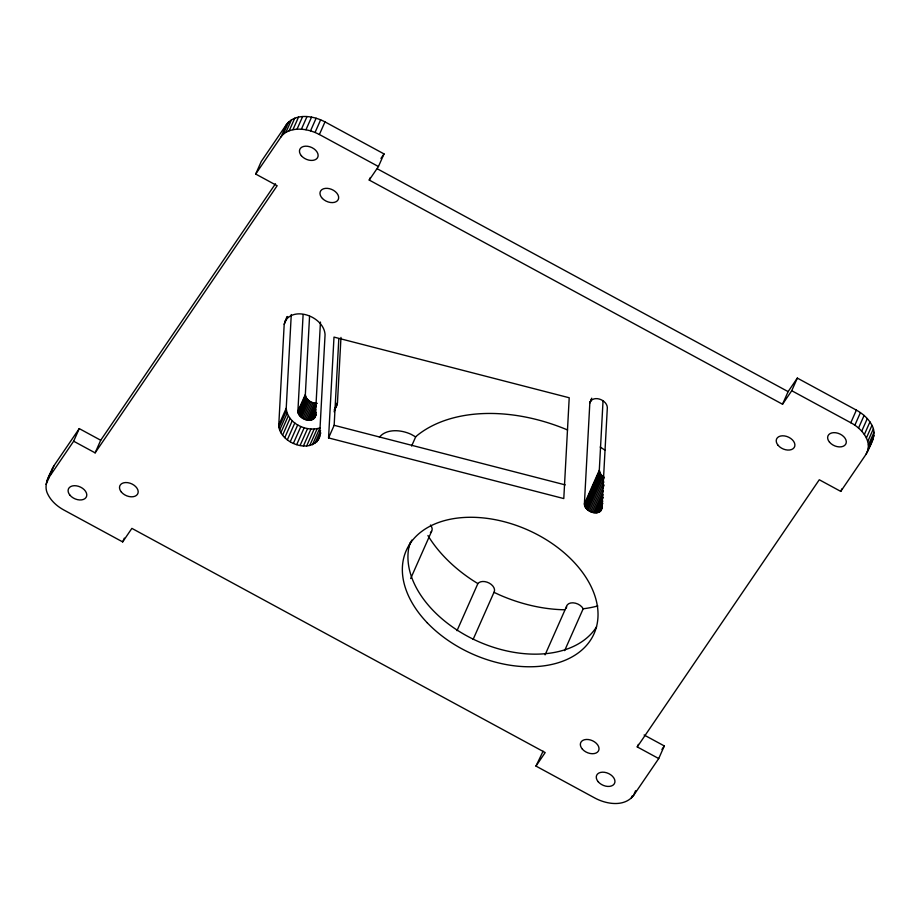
<?xml version="1.0" encoding="UTF-8"?>
<svg xmlns="http://www.w3.org/2000/svg" width="920" height="920" viewBox="0 0 920 920"><rect width="100%" height="100%" fill="white"/><g stroke="black" fill="none" stroke-linecap="round" stroke-linejoin="round"><path stroke-width="1.38" d="M275.471 183.77L100.717 440.243L79.246 428.605L53.9 465.796C49.761 474.616 42.527 484.794 48.024 494.638C51.393 501.262 57.201 506.31 63.618 509.875L122.67 541.903L131.882 528.379L545.192 752.56L535.969 766.084L595.01 798.111C606.533 804.264 624.094 807.173 633.374 795.754L658.72 758.563L664.309 745.947L644.103 734.988M658.72 758.563L637.249 746.913L819.283 479.757L840.753 491.395L866.099 454.204C873.402 441.818 861.511 428.237 850.793 422.74L791.74 390.712L782.529 404.236L369.219 180.055L370.334 177.537M867.571 451.375C871.389 443.463 877.013 434.091 871.976 425.362C868.606 418.738 862.799 413.69 856.382 410.124L797.329 378.097L788.118 391.621L782.529 404.236M284.613 321.908C294.032 305.072 324.311 317.204 325.059 334.799L319.631 435.62C313.651 455.871 278.967 443.417 278.771 425.074L284.2 324.254L286.902 316.733M312.455 444.728L319.907 427.915C306.372 432.296 287.431 423.372 286.223 408.261L291.272 314.536M320.459 322.069L315.41 415.782C312.846 424.465 297.988 419.129 297.896 411.274L303.105 314.709M317.308 403.385C312.11 403.546 305.693 400.142 305.348 394.45L309.557 316.353M328.566 437.92L333.994 337.099L569.216 397.762L563.787 498.571L328.566 437.92L334.155 425.304L338.813 338.686M334.144 411.803L337.456 402.73L340.975 337.41M589.996 402.063C594.032 394.841 607.016 400.05 607.338 407.583L601.898 508.403C599.334 517.086 584.476 511.75 584.395 503.884L589.823 403.075L591.721 398.187M589.317 511.014L604.221 477.376L600.932 474.593L599.299 470.246L603.048 400.671M52.428 468.625L50.531 474.26M46.828 481.24L53.9 465.796M46.057 484.357L49.415 476.778M48.3 478.411L73.657 441.22L79.246 428.605M73.657 441.22L95.128 452.858L100.717 440.243M95.128 452.858L277.161 185.702L255.691 174.052L261.28 161.437L286.626 124.246C295.906 112.826 313.467 115.736 324.99 121.888L384.031 153.916L378.442 166.531L369.219 180.055M255.691 174.052L281.037 136.862L286.626 124.246M281.037 136.862L283.164 134.389L288.753 121.773M283.164 134.389L285.913 132.342L291.502 119.726M285.913 132.342L289.19 130.766L294.779 118.151M289.19 130.766L292.928 129.697L298.528 117.081M292.928 129.697L297.045 129.168L302.634 116.552M297.045 129.168L301.415 129.179L307.004 116.564M122.67 541.903L124.338 538.12M301.415 129.179L305.957 129.743L311.546 117.127M305.957 129.743L310.534 130.835L316.123 118.22M310.534 130.835L315.054 132.434L320.643 119.818M378.442 166.531L319.389 134.504L324.99 121.888M284.2 324.254L287.649 316.491M278.771 425.074L286.223 408.261M278.921 427.57L286.373 410.745M279.623 430.134L287.075 413.322M280.853 432.71L288.305 415.886M282.589 435.217L290.041 418.404M284.786 437.598L292.238 420.773M297.896 411.274L305.348 394.45M297.965 412.332L305.417 395.519M298.264 413.436L305.716 396.623M287.362 439.772L294.814 422.959M298.793 414.541L306.245 397.716M299.541 415.61L306.992 398.797M300.472 416.633L307.924 399.809M290.271 441.692L297.723 424.879M301.576 417.565L309.039 400.752M302.829 418.393L310.281 401.568M293.422 443.302L300.874 426.489M304.175 419.083L311.627 402.258M305.589 419.623L313.041 402.799M307.038 419.991L314.49 403.178M296.723 444.567L304.175 427.742M308.476 420.187L315.928 403.374M309.856 420.21L316.169 405.973M311.155 420.037L315.744 409.687M300.104 445.429L307.556 428.616M312.34 419.692L315.778 411.93M313.352 419.175L316.227 412.712M314.191 418.508L315.916 414.632M314.824 417.703L315.974 415.115M303.45 445.889L310.902 429.077M306.682 445.924L314.134 429.111M309.707 445.533L317.17 428.72M314.835 443.532L320.574 430.594M316.791 441.979L320.804 432.917M318.262 440.105L319.987 436.218M334.546 409.296L337.456 402.73M411.608 446.062L415.667 436.897L416.99 435.62A147.154 97.313 23.9 0 1 567.582 429.973M408.296 547.975L411.78 540.12M410.665 578.565L431.537 531.472M457.01 630.694L477.871 583.602A9.2 6.083 23.9 0 1 489.233 583.107A9.2 6.083 23.9 0 1 493.982 592.331L499.594 594.941A122.624 81.098 23.9 0 0 564.788 609.776M473.11 639.434L493.982 592.331M589.823 403.075L591.548 399.188M584.395 503.884L599.299 470.246M584.453 504.953L599.357 471.316M584.752 506.057L599.668 472.42M585.281 507.161L600.196 473.524M586.028 508.231L600.932 474.593M586.971 509.254L601.875 475.617M588.075 510.186L602.98 476.548M590.674 511.704L603.853 481.942M592.089 512.245L604.13 485.07M593.538 512.612L603.279 490.624M594.964 512.808L602.991 494.695M596.356 512.819L603.232 497.294M597.655 512.659L602.807 501.009M598.828 512.313L602.841 503.251M599.851 511.796L602.14 506.621M600.691 511.129L602.404 507.253M545.077 654.856L566.524 606.452M564.639 650.624L583.188 608.752L585.212 608.522A122.624 81.098 23.9 0 0 597.816 605.946M535.969 766.084L543.099 751.214M791.74 390.712L797.329 378.097M637.249 746.913L638.365 744.383M631.246 798.226L632.362 795.696M633.374 795.754L635.605 790.706M850.793 422.74L856.382 410.124M854.841 425.224L860.43 412.608M858.521 428.065L864.11 415.449M861.718 431.181L867.307 418.577M864.363 434.516L869.952 421.9M840.753 491.395L841.88 488.876M866.387 437.978L871.976 425.362M867.755 441.485L873.344 428.869M868.411 444.935L874 432.319M868.353 448.258L873.942 435.643M866.099 454.204L873.172 438.759M336.984 405.409L334.213 409.998M380.96 158.424L384.031 153.916M661.94 749.432L664.309 745.947M334.155 425.304L565.202 484.886M315.054 132.434L319.389 134.504M377.327 168.808L788.118 391.621M415.667 436.897L411.148 434.332A27.588 18.25 23.9 0 0 379.442 437.253M477.871 583.602L472.696 580.347A122.624 81.098 23.9 0 1 427.926 535.543M566.433 608.051A9.2 6.083 23.9 0 1 572.987 602.818A9.2 6.083 23.9 0 1 583.188 608.752M600.173 447.028A147.154 97.313 23.9 0 1 604.854 450.098M430.468 525.021A9.2 6.083 23.9 0 1 430.433 532.634M596.585 626.807A102.695 67.919 23.9 0 1 477.411 641.125A102.695 67.919 23.9 0 1 410.021 542.777M69.954 495.19A9.809 6.486 23.9 0 0 86.031 497.49A9.809 6.486 23.9 0 0 76.349 485.817A9.809 6.486 23.9 0 0 69.954 495.19M301.311 155.664A9.809 6.486 23.9 0 0 317.377 157.964A9.809 6.486 23.9 0 0 307.694 146.291A9.809 6.486 23.9 0 0 301.311 155.664M829.483 442.14A9.809 6.486 23.9 0 0 845.549 444.44A9.809 6.486 23.9 0 0 835.866 432.768A9.809 6.486 23.9 0 0 829.483 442.14M322.46 198.513A9.809 6.486 23.9 0 0 338.249 199.536A9.809 6.486 23.9 0 0 327.255 188.347A9.809 6.486 23.9 0 0 322.46 198.513M598.126 781.666A9.809 6.486 23.9 0 0 614.203 783.966A9.809 6.486 23.9 0 0 604.52 772.294A9.809 6.486 23.9 0 0 598.126 781.666M121.359 492.039A9.809 6.486 23.9 0 0 137.436 494.339A9.809 6.486 23.9 0 0 127.742 482.666A9.809 6.486 23.9 0 0 121.359 492.039M778.078 445.291A9.809 6.486 23.9 0 0 794.155 447.591A9.809 6.486 23.9 0 0 784.461 435.919A9.809 6.486 23.9 0 0 778.078 445.291M582.394 749.168A9.809 6.486 23.9 0 0 598.391 751.065A9.809 6.486 23.9 0 0 588.282 739.53A9.809 6.486 23.9 0 0 582.394 749.168M427.225 622.771A102.695 67.919 23.9 0 0 593.124 635.651A102.695 67.919 23.9 0 0 480.217 517.649A102.695 67.919 23.9 0 0 427.225 622.771"/></g></svg>
